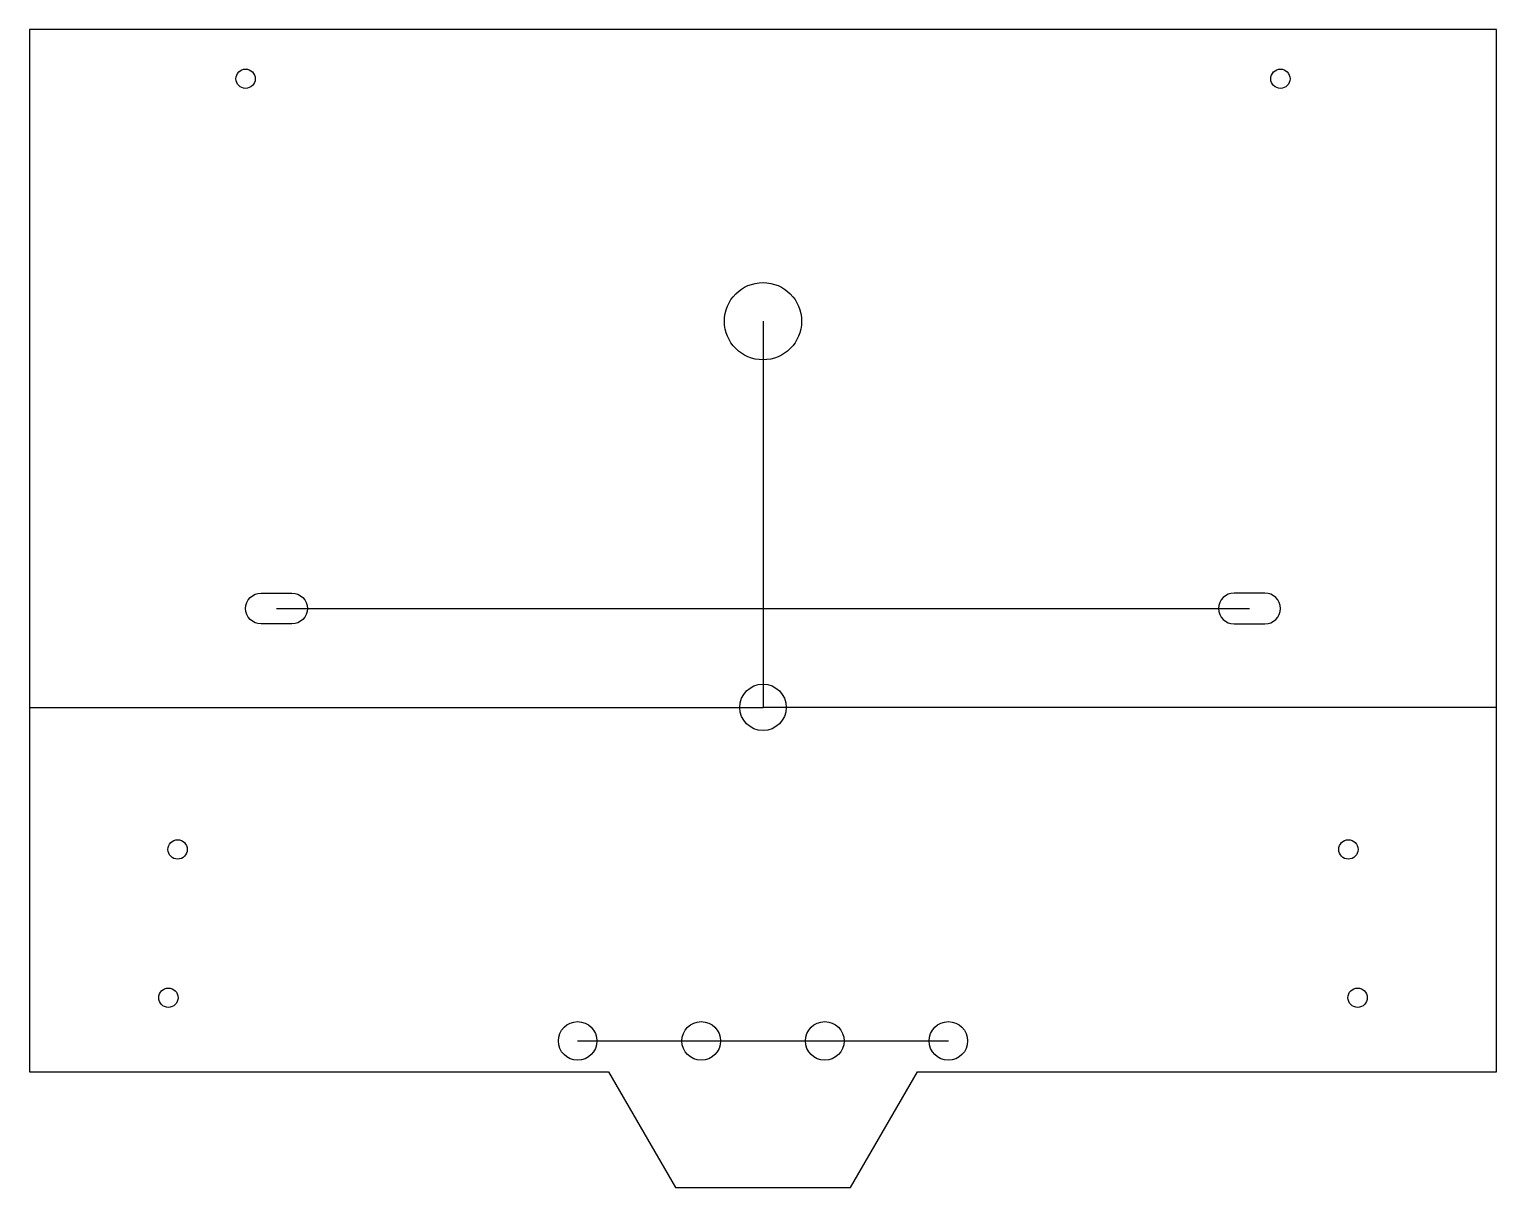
# Model space of a CAD drawing. Header units: inches. Extents: x 0 to 4.75, y -3.75 to 0.
import ezdxf

# ---------------------------------------------------------------- set-up
doc = ezdxf.new("R2010")
doc.units = ezdxf.units.IN
doc.layers.get('0').update_dxf_attribs({"linetype": 'CONTINUOUS'})

msp = doc.modelspace()

# ---------------------------------------------------------------- linework, layer by layer
for p, q in [((2.375, -0.945), (2.375, -2.195)), ((0.8, -1.875), (3.95, -1.875)), ((0, -2.195), (2.375, -2.195)), ((4.75, -2.195), (2.375, -2.195)), ((1.775, -3.275), (2.975, -3.275))]:
    msp.add_line(p, q)
msp.add_lwpolyline([(4.75, 0), (0, 0), (0, -3.375), (1.875, -3.375), (2.0915, -3.75), (2.6585, -3.75), (2.875, -3.375), (4.75, -3.375)], close=True)
for points in [[(0.75, -1.825), (0.85, -1.825, -1), (0.85, -1.925), (0.75, -1.925, -1)], [(4, -1.825), (3.9, -1.825, 1), (3.9, -1.925), (4, -1.925, 1)]]:
    msp.add_lwpolyline(points, format="xyb", close=True)
for centre, radius in [((0.7, -0.16), 0.0312), ((4.05, -0.16), 0.0312), ((2.375, -0.945), 0.125), ((2.375, -2.195), 0.075), ((0.48, -2.655), 0.0313), ((4.27, -2.655), 0.0313), ((0.45, -3.135), 0.0313), ((4.3, -3.135), 0.0313), ((1.775, -3.275), 0.0625), ((2.175, -3.275), 0.0625), ((2.575, -3.275), 0.0625), ((2.975, -3.275), 0.0625)]:
    msp.add_circle(centre, radius)

doc.saveas('drawing.dxf')
